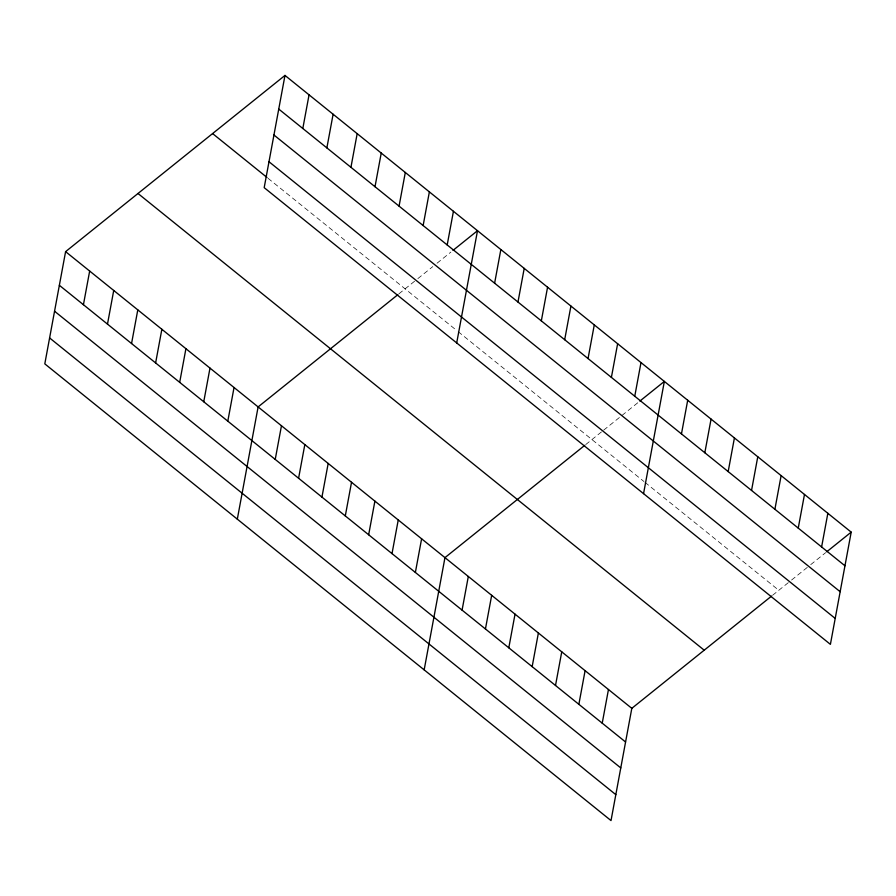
<?xml version="1.0" encoding="UTF-8"?>
<svg xmlns="http://www.w3.org/2000/svg" width="896" height="896" viewBox="0 0 896 896"><rect width="100%" height="100%" fill="white"/><g stroke="black" fill="none" stroke-linecap="round" stroke-linejoin="round"><path stroke-width="0.67" stroke-dasharray="4.48 3.36" d="M398.888 293.843L416.808 279.451M417.872 278.589L432.779 266.616M437.046 263.2L450.878 252.078M585.738 444.562L602.594 431.021M603.669 430.158L638.792 401.946M772.587 595.28L790.518 580.877M791.582 580.026L809.682 565.488M810.746 564.626L825.653 552.653M268.038 178.304L457.128 330.814M458.181 331.677L643.978 481.533M645.03 482.384L778.803 590.285"/><path stroke-width="1.34" d="M284.984 75.421L264.186 187.656L830.402 644.358L851.2 532.134L284.984 75.421L65.598 251.642L44.8 363.866L611.016 820.579L631.814 708.344L771.546 596.109M83.429 304.707L89.667 271.051M107.486 324.117L113.725 290.461M131.555 343.526L137.794 309.87M155.624 362.936L161.862 329.28M179.682 382.346L185.92 348.69M203.75 401.755L209.989 368.099M227.808 421.165L234.046 387.509M302.814 128.486L309.053 94.83M237.317 519.154L258.115 406.918L397.846 294.683M326.872 147.896L333.11 114.24M275.229 459.413L281.467 425.757M350.941 167.306L357.179 133.65M298.592 478.251L304.83 444.595M375.01 186.715L381.237 153.07M321.944 497.09L328.182 463.434M399.067 206.136L405.306 172.48M345.296 515.928L351.534 482.272M423.136 225.546L429.374 191.89M368.659 534.766L374.898 501.11M447.194 244.955L453.432 211.299M392.011 553.605L398.25 519.949M456.702 342.933L477.501 230.709L453.006 250.376M415.374 572.443L421.613 538.787M494.614 283.203L500.853 249.547M424.166 669.861L444.965 557.637L584.696 445.39M517.978 302.042L524.216 268.386M462.078 610.131L468.317 576.475M541.33 320.88L547.568 287.224M485.442 628.97L491.68 595.314M564.682 339.718L570.92 306.062M508.794 647.808L515.032 614.152M588.045 358.557L594.283 324.901M532.157 666.646L538.384 632.99M611.397 377.395L617.635 343.739M555.509 685.485L561.747 651.829M634.76 396.234L640.998 362.578M578.861 704.323L585.099 670.667M643.552 493.651L664.35 381.416L639.867 401.083M602.224 723.162L608.462 689.506M681.464 433.91L687.702 400.254M704.827 452.749L711.066 419.093M728.179 471.587L734.418 437.931M751.542 490.437L757.77 456.781M774.894 509.275L781.133 475.619M798.246 528.114L804.485 494.458M821.61 546.952L827.848 513.296M826.717 551.802L851.2 532.134M278.746 109.077L844.962 565.79M273.941 135.005L840.157 591.718M268.99 161.728L835.206 618.43M212.587 133.571L266.997 177.464M137.995 193.491L704.211 650.194M65.598 251.642L631.814 708.344M59.36 285.298L625.576 742M54.555 311.226L620.771 767.928M49.605 337.938L615.821 794.651"/></g></svg>
